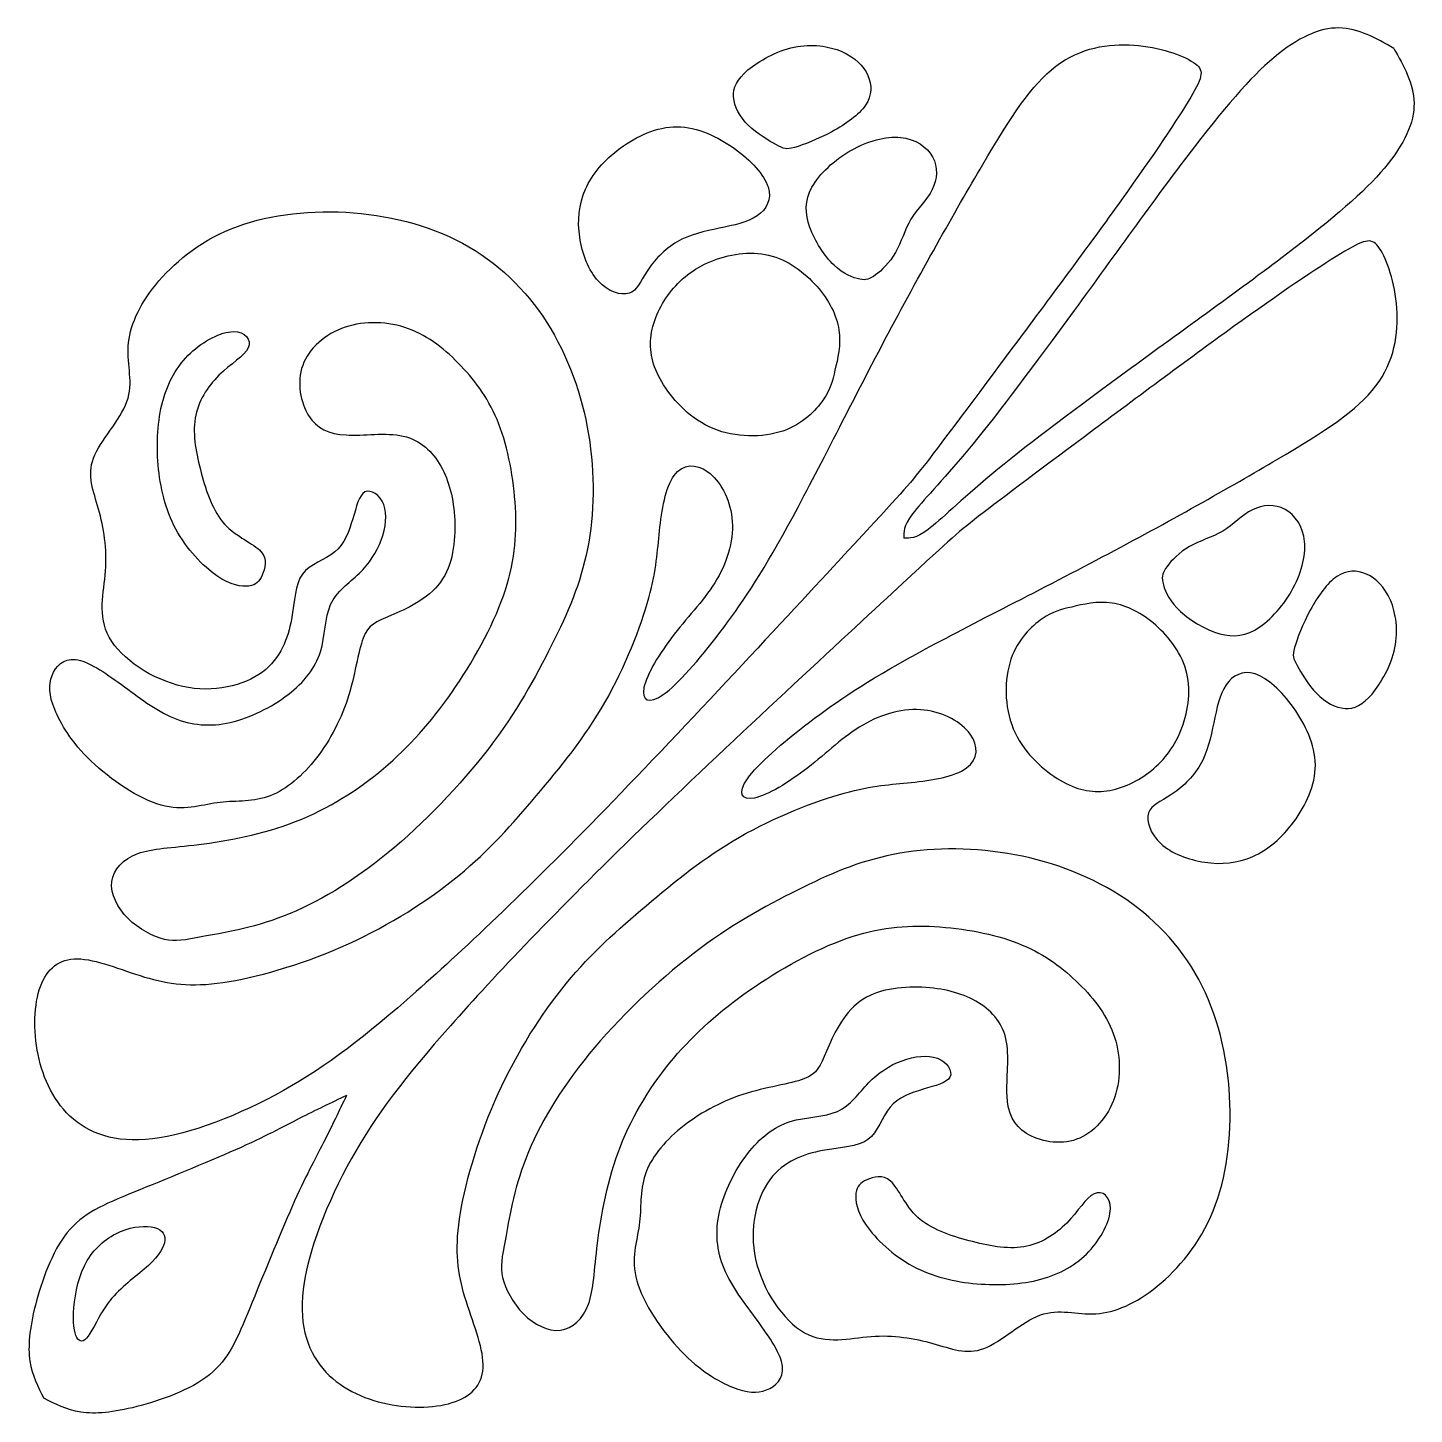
# Model space of a CAD drawing. Header units: millimetres. Extents: x 183 to 445, y 12 to 405.
# Drawn here: x 413.84 to 444.88, y 373.77 to 404.81 of the extents above; entities that cross this region are included whole.
import ezdxf

# ---------------------------------------------------------------- set-up
doc = ezdxf.new("R2010")
doc.units = ezdxf.units.MM
doc.layers.add('Default', color=7, linetype='Continuous')
doc.layers.add('DV1_Layer_1', color=7, linetype='Continuous')

# ---------------------------------------------------------------- blocks, each defined once
blk = doc.blocks.new('SE')
at = {"layer": 'DV1_Layer_1', "color": 7, "linetype": 'Continuous'}
for points, knots in [([(444.417, 404.346), (444.022, 404.572), (443.628, 404.798), (443.191, 404.803), (442.753, 404.808), (442.272, 404.591), (441.738, 404.141), (441.202, 403.69), (440.614, 403.005), (439.808, 401.947), (439.003, 400.889), (437.981, 399.459), (437.098, 398.251), (436.214, 397.043), (435.469, 396.057), (434.88, 395.348), (434.291, 394.639), (433.858, 394.206), (433.647, 393.925), (433.435, 393.644), (433.445, 393.514), (433.454, 393.384)], [0, 0, 0, 0, 0.125, 0.125, 0.125, 0.25, 0.25, 0.25, 0.375, 0.375, 0.375, 0.5, 0.5, 0.5, 0.625, 0.625, 0.625, 0.75, 0.75, 0.75, 1, 1, 1, 1]), ([(433.941, 395.055), (434.354, 395.588), (435.062, 396.538), (435.872, 397.626), (436.683, 398.714), (437.596, 399.94), (438.324, 400.955), (439.051, 401.971), (439.592, 402.777), (439.874, 403.251), (440.157, 403.726), (440.181, 403.87), (439.934, 404.032), (439.688, 404.195), (439.171, 404.375), (438.029, 404.459), (437.404, 404.363), (436.857, 403.948), (436.31, 403.534), (435.841, 402.801), (435.216, 401.743), (434.592, 400.685), (433.81, 399.303), (432.247, 396.346), (431.466, 394.771), (430.853, 393.653), (430.24, 392.535), (429.795, 391.874), (429.333, 391.267), (428.87, 390.66), (428.389, 390.107), (427.74, 389.65), (427.572, 389.747), (427.632, 390.035), (427.692, 390.324), (427.98, 390.805), (428.311, 391.231), (428.641, 391.658), (429.014, 392.03), (429.267, 392.463), (429.519, 392.896), (429.651, 393.389), (429.603, 393.834), (429.555, 394.278), (429.327, 394.675), (429.062, 394.867), (428.798, 395.059), (428.197, 395.035), (428.029, 394.002), (427.98, 393.545), (427.932, 393.088), (427.92, 392.692), (427.74, 392.042), (427.56, 391.393), (427.211, 390.492), (426.76, 389.704), (426.31, 388.917), (425.204, 387.571), (424.17, 386.393), (423.485, 385.828), (422.8, 385.263), (421.946, 384.722), (421.021, 384.301), (420.095, 383.881), (419.097, 383.58), (418.346, 383.454), (417.595, 383.328), (417.09, 383.376), (416.555, 383.526), (416.02, 383.676), (415.455, 383.929), (415.029, 383.959), (414.602, 383.989), (414.313, 383.797), (414.151, 383.418), (413.989, 383.039), (413.953, 382.474), (414.049, 381.921), (414.145, 381.369), (414.374, 380.828), (415.191, 380.058), (415.78, 379.83), (416.627, 379.932), (417.475, 380.034), (418.581, 380.467), (419.56, 381.014), (420.54, 381.561), (421.393, 382.222), (422.535, 383.232), (423.677, 384.241), (425.108, 385.6), (426.948, 387.5), (428.788, 389.4), (431.037, 391.842), (432.222, 393.122), (433.407, 394.402), (433.527, 394.521), (433.941, 395.055)], [0, 0, 0, 0, 0.027778, 0.027778, 0.027778, 0.055556, 0.055556, 0.055556, 0.083333, 0.083333, 0.083333, 0.111111, 0.111111, 0.111111, 0.138889, 0.138889, 0.166667, 0.166667, 0.166667, 0.194444, 0.194444, 0.194444, 0.222222, 0.222222, 0.25, 0.25, 0.25, 0.277778, 0.277778, 0.277778, 0.305556, 0.305556, 0.333333, 0.333333, 0.333333, 0.361111, 0.361111, 0.361111, 0.388889, 0.388889, 0.388889, 0.416667, 0.416667, 0.416667, 0.444444, 0.444444, 0.444444, 0.472222, 0.5, 0.5, 0.5, 0.527778, 0.527778, 0.527778, 0.555556, 0.555556, 0.555556, 0.583333, 0.611111, 0.611111, 0.611111, 0.638889, 0.638889, 0.638889, 0.666667, 0.666667, 0.666667, 0.694444, 0.694444, 0.694444, 0.722222, 0.722222, 0.722222, 0.75, 0.75, 0.75, 0.777778, 0.777778, 0.777778, 0.805556, 0.805556, 0.833333, 0.833333, 0.833333, 0.861111, 0.861111, 0.861111, 0.888889, 0.888889, 0.888889, 0.916667, 0.916667, 0.916667, 0.944444, 0.944444, 0.944444, 1, 1, 1, 1]), ([(431.004, 402.128), (431.196, 402.183), (431.529, 402.312), (431.842, 402.48), (432.154, 402.648), (432.445, 402.855), (432.592, 403.074), (432.74, 403.294), (432.743, 403.525), (432.646, 403.738), (432.55, 403.951), (432.355, 404.146), (432.064, 404.273), (431.773, 404.399), (431.385, 404.456), (430.993, 404.373), (430.602, 404.29), (430.205, 404.068), (429.961, 403.863), (429.716, 403.657), (429.623, 403.468), (429.638, 403.258), (429.653, 403.047), (429.776, 402.816), (429.972, 402.622), (430.169, 402.429), (430.439, 402.273), (430.6, 402.184), (430.761, 402.096), (430.812, 402.074), (431.004, 402.128)], [0, 0, 0, 0, 0.090909, 0.090909, 0.090909, 0.181818, 0.181818, 0.181818, 0.272727, 0.272727, 0.272727, 0.363636, 0.363636, 0.363636, 0.454545, 0.454545, 0.454545, 0.545455, 0.545455, 0.545455, 0.636364, 0.636364, 0.636364, 0.727273, 0.727273, 0.727273, 0.818182, 0.818182, 0.818182, 1, 1, 1, 1]), ([(444.417, 404.346), (444.643, 403.952), (444.868, 403.558), (444.873, 403.12), (444.878, 402.683), (444.662, 402.202), (444.211, 401.667), (443.76, 401.132), (443.075, 400.543), (440.959, 398.933), (439.529, 397.911), (438.321, 397.027), (437.113, 396.144), (436.127, 395.399), (435.418, 394.81), (434.709, 394.221), (434.276, 393.788), (433.995, 393.576), (433.714, 393.365), (433.584, 393.375), (433.454, 393.384)], [0, 0, 0, 0, 0.125, 0.125, 0.125, 0.25, 0.25, 0.25, 0.375, 0.375, 0.5, 0.5, 0.5, 0.625, 0.625, 0.625, 0.75, 0.75, 0.75, 1, 1, 1, 1]), ([(427.702, 399.358), (427.854, 399.591), (428.088, 399.849), (428.373, 400.015), (428.659, 400.18), (428.995, 400.252), (429.318, 400.319), (429.641, 400.387), (429.95, 400.45), (430.165, 400.596), (430.379, 400.741), (430.499, 400.969), (430.325, 401.516), (430.031, 401.834), (429.657, 402.103), (429.283, 402.372), (428.83, 402.591), (428.375, 402.592), (427.92, 402.594), (427.464, 402.378), (427.102, 402.112), (426.74, 401.846), (426.205, 401.216), (426.139, 400.489), (426.195, 400.118), (426.25, 399.747), (426.394, 399.369), (426.612, 399.133), (426.83, 398.897), (427.121, 398.804), (427.301, 398.862), (427.482, 398.918), (427.551, 399.126), (427.702, 399.358)], [0, 0, 0, 0, 0.076923, 0.076923, 0.076923, 0.153846, 0.153846, 0.153846, 0.230769, 0.230769, 0.230769, 0.307692, 0.307692, 0.384615, 0.384615, 0.384615, 0.461538, 0.461538, 0.461538, 0.538462, 0.538462, 0.538462, 0.615385, 0.692308, 0.692308, 0.692308, 0.769231, 0.769231, 0.769231, 0.846154, 0.846154, 0.846154, 1, 1, 1, 1]), ([(432.818, 399.273), (432.95, 399.372), (433.136, 399.546), (433.265, 399.774), (433.394, 400.002), (433.466, 400.285), (433.61, 400.522), (433.755, 400.759), (433.971, 400.951), (434.202, 401.417), (434.217, 401.69), (434.094, 401.915), (433.971, 402.141), (433.71, 402.318), (433.376, 402.351), (433.043, 402.384), (432.637, 402.273), (432.267, 402.061), (431.896, 401.849), (431.559, 401.537), (431.394, 401.237), (431.229, 400.936), (431.235, 400.648), (431.346, 400.339), (431.457, 400.029), (431.673, 399.699), (431.888, 399.493), (432.103, 399.288), (432.316, 399.207), (432.462, 399.178), (432.607, 399.15), (432.685, 399.174), (432.818, 399.273)], [0, 0, 0, 0, 0.083333, 0.083333, 0.083333, 0.166667, 0.166667, 0.166667, 0.25, 0.25, 0.333333, 0.333333, 0.333333, 0.416667, 0.416667, 0.416667, 0.5, 0.5, 0.5, 0.583333, 0.583333, 0.583333, 0.666667, 0.666667, 0.666667, 0.75, 0.75, 0.75, 0.833333, 0.833333, 0.833333, 1, 1, 1, 1]), ([(417.755, 384.46), (418.179, 384.535), (418.845, 384.637), (419.575, 384.922), (420.305, 385.207), (421.098, 385.676), (421.902, 386.336), (422.707, 386.997), (423.524, 387.85), (424.149, 388.667), (424.773, 389.483), (425.206, 390.264), (425.566, 390.985), (425.926, 391.705), (426.214, 392.366), (426.368, 393.144), (426.521, 393.922), (426.539, 394.817), (426.244, 396.588), (425.932, 397.465), (425.458, 398.21), (424.983, 398.954), (424.347, 399.567), (423.569, 399.984), (422.791, 400.402), (421.872, 400.624), (420.956, 400.675), (420.04, 400.726), (419.128, 400.606), (418.389, 400.306), (417.65, 400.005), (417.086, 399.525), (416.701, 399.051), (416.317, 398.576), (416.113, 398.108), (416.059, 397.249), (416.209, 396.858), (416.059, 396.438), (415.909, 396.017), (415.459, 395.566), (415.309, 395.172), (415.159, 394.777), (415.309, 394.44), (415.423, 394.031), (415.537, 393.622), (415.616, 393.141), (415.58, 392.647), (415.544, 392.153), (415.393, 391.646), (415.932, 390.675), (416.623, 390.211), (417.308, 390.06), (417.993, 389.91), (418.671, 390.072), (419.089, 390.381), (419.506, 390.691), (419.662, 391.147), (419.74, 391.561), (419.818, 391.976), (419.818, 392.348), (419.986, 392.576), (420.154, 392.805), (420.491, 392.889), (420.71, 393.072), (420.929, 393.255), (421.031, 393.537), (421.113, 393.81), (421.194, 394.084), (421.254, 394.348), (421.386, 394.414), (421.518, 394.48), (421.722, 394.348), (421.806, 394.132), (421.89, 393.916), (421.854, 393.615), (421.752, 393.339), (421.65, 393.063), (421.482, 392.811), (421.257, 392.591), (421.031, 392.372), (420.749, 392.186), (420.617, 391.892), (420.485, 391.597), (420.503, 391.195), (420.389, 390.835), (420.275, 390.474), (420.029, 390.156), (419.665, 389.877), (419.302, 389.598), (418.821, 389.357), (418.371, 389.255), (417.921, 389.153), (417.5, 389.189), (417.098, 389.357), (416.695, 389.526), (416.311, 389.826), (415.554, 390.378), (415.182, 390.63), (414.909, 390.664), (414.635, 390.697), (414.461, 390.51), (414.38, 390.303), (414.299, 390.096), (414.311, 389.868), (414.44, 389.547), (414.569, 389.225), (414.816, 388.811), (415.692, 387.97), (416.323, 387.544), (416.824, 387.402), (417.326, 387.261), (417.698, 387.405), (418.074, 387.456), (418.449, 387.508), (418.827, 387.466), (419.566, 387.712), (419.926, 388), (420.242, 388.387), (420.557, 388.775), (420.827, 389.261), (420.995, 389.778), (421.164, 390.294), (421.23, 390.841), (421.347, 391.144), (421.464, 391.447), (421.632, 391.507), (421.965, 391.648), (422.299, 391.79), (422.797, 392.012), (423.076, 392.393), (423.356, 392.775), (423.416, 393.315), (423.395, 393.786), (423.374, 394.258), (423.272, 394.66), (423.085, 394.991), (422.899, 395.321), (422.629, 395.579), (422.242, 395.666), (421.854, 395.753), (421.35, 395.669), (420.962, 395.69), (420.575, 395.711), (420.305, 395.837), (420.125, 396.126), (419.944, 396.414), (419.854, 396.864), (419.992, 397.249), (420.13, 397.633), (420.497, 397.951), (420.941, 398.102), (421.386, 398.252), (421.908, 398.234), (422.362, 398.068), (422.815, 397.903), (423.199, 397.591), (423.539, 397.234), (423.878, 396.877), (424.173, 396.474), (424.383, 395.934), (424.593, 395.393), (424.719, 394.714), (424.755, 394.066), (424.791, 393.417), (424.737, 392.799), (424.488, 392.093), (424.239, 391.387), (423.794, 390.594), (422.863, 389.255), (422.377, 388.709), (421.803, 388.225), (421.23, 387.742), (420.569, 387.321), (419.833, 387.036), (419.098, 386.751), (418.287, 386.601), (417.05, 386.445), (416.623, 386.439), (416.299, 386.318), (415.975, 386.198), (415.752, 385.964), (415.719, 385.691), (415.686, 385.417), (415.842, 385.105), (416.083, 384.865), (416.323, 384.625), (416.647, 384.457), (416.899, 384.397), (417.152, 384.337), (417.332, 384.384), (417.755, 384.46)], [0, 0, 0, 0, 0.014925, 0.014925, 0.014925, 0.029851, 0.029851, 0.029851, 0.044776, 0.044776, 0.044776, 0.059701, 0.059701, 0.059701, 0.074627, 0.074627, 0.074627, 0.089552, 0.089552, 0.104478, 0.104478, 0.104478, 0.119403, 0.119403, 0.119403, 0.134328, 0.134328, 0.134328, 0.149254, 0.149254, 0.149254, 0.164179, 0.164179, 0.164179, 0.179104, 0.179104, 0.19403, 0.19403, 0.19403, 0.208955, 0.208955, 0.208955, 0.223881, 0.223881, 0.223881, 0.238806, 0.238806, 0.238806, 0.253731, 0.253731, 0.268657, 0.268657, 0.268657, 0.283582, 0.283582, 0.283582, 0.298507, 0.298507, 0.298507, 0.313433, 0.313433, 0.313433, 0.328358, 0.328358, 0.328358, 0.343284, 0.343284, 0.343284, 0.358209, 0.358209, 0.358209, 0.373134, 0.373134, 0.373134, 0.38806, 0.38806, 0.38806, 0.402985, 0.402985, 0.402985, 0.41791, 0.41791, 0.41791, 0.432836, 0.432836, 0.432836, 0.447761, 0.447761, 0.447761, 0.462687, 0.462687, 0.462687, 0.477612, 0.477612, 0.477612, 0.492537, 0.492537, 0.507463, 0.507463, 0.507463, 0.522388, 0.522388, 0.522388, 0.537313, 0.537313, 0.537313, 0.552239, 0.552239, 0.567164, 0.567164, 0.567164, 0.58209, 0.58209, 0.58209, 0.597015, 0.597015, 0.61194, 0.61194, 0.61194, 0.626866, 0.626866, 0.626866, 0.641791, 0.641791, 0.641791, 0.656716, 0.656716, 0.656716, 0.671642, 0.671642, 0.671642, 0.686567, 0.686567, 0.686567, 0.701493, 0.701493, 0.701493, 0.716418, 0.716418, 0.716418, 0.731343, 0.731343, 0.731343, 0.746269, 0.746269, 0.746269, 0.761194, 0.761194, 0.761194, 0.776119, 0.776119, 0.776119, 0.791045, 0.791045, 0.791045, 0.80597, 0.80597, 0.80597, 0.820896, 0.820896, 0.820896, 0.835821, 0.835821, 0.835821, 0.850746, 0.850746, 0.850746, 0.865672, 0.865672, 0.880597, 0.880597, 0.880597, 0.895522, 0.895522, 0.895522, 0.910448, 0.910448, 0.925373, 0.925373, 0.925373, 0.940299, 0.940299, 0.940299, 0.955224, 0.955224, 0.955224, 0.970149, 0.970149, 0.970149, 1, 1, 1, 1]), ([(435.125, 393.87), (435.659, 394.284), (436.608, 394.992), (437.696, 395.802), (438.784, 396.613), (440.01, 397.526), (441.025, 398.254), (442.041, 398.981), (442.847, 399.522), (443.321, 399.804), (443.796, 400.087), (443.94, 400.111), (444.103, 399.864), (444.265, 399.618), (444.445, 399.101), (444.529, 397.959), (444.433, 397.334), (444.019, 396.787), (443.604, 396.24), (442.871, 395.771), (441.813, 395.146), (440.755, 394.521), (439.373, 393.74), (437.894, 392.959), (436.416, 392.177), (434.841, 391.396), (433.723, 390.783), (432.605, 390.17), (431.944, 389.725), (431.337, 389.263), (430.73, 388.8), (430.177, 388.319), (429.949, 387.994), (429.721, 387.67), (429.817, 387.501), (430.394, 387.622), (430.875, 387.91), (431.301, 388.241), (431.728, 388.571), (432.101, 388.944), (432.533, 389.196), (432.966, 389.449), (433.459, 389.581), (433.904, 389.533), (434.348, 389.485), (434.745, 389.256), (434.937, 388.992), (435.13, 388.728), (435.118, 388.427), (434.853, 388.235), (434.589, 388.042), (434.072, 387.958), (433.615, 387.91), (433.158, 387.862), (432.762, 387.85), (432.112, 387.67), (431.463, 387.489), (430.562, 387.141), (429.775, 386.69), (428.988, 386.239), (428.314, 385.687), (427.683, 385.152), (427.052, 384.617), (426.463, 384.1), (425.333, 382.729), (424.792, 381.876), (424.372, 380.95), (423.951, 380.025), (423.65, 379.027), (423.524, 378.276), (423.398, 377.525), (423.446, 377.02), (423.596, 376.485), (423.747, 375.95), (423.999, 375.385), (424.029, 374.959), (424.059, 374.532), (423.867, 374.243), (423.488, 374.081), (423.11, 373.919), (422.545, 373.883), (421.439, 374.075), (420.898, 374.303), (420.513, 374.712), (420.129, 375.121), (419.9, 375.71), (420.002, 376.557), (420.105, 377.404), (420.537, 378.511), (421.084, 379.49), (421.631, 380.47), (422.292, 381.323), (423.302, 382.465), (424.312, 383.607), (425.67, 385.037), (427.57, 386.877), (429.47, 388.718), (431.912, 390.967), (433.192, 392.152), (434.473, 393.337), (434.591, 393.457), (435.125, 393.87)], [0, 0, 0, 0, 0.027778, 0.027778, 0.027778, 0.055556, 0.055556, 0.055556, 0.083333, 0.083333, 0.083333, 0.111111, 0.111111, 0.111111, 0.138889, 0.138889, 0.166667, 0.166667, 0.166667, 0.194444, 0.194444, 0.194444, 0.222222, 0.222222, 0.222222, 0.25, 0.25, 0.25, 0.277778, 0.277778, 0.277778, 0.305556, 0.305556, 0.305556, 0.333333, 0.333333, 0.361111, 0.361111, 0.361111, 0.388889, 0.388889, 0.388889, 0.416667, 0.416667, 0.416667, 0.444444, 0.444444, 0.444444, 0.472222, 0.472222, 0.472222, 0.5, 0.5, 0.5, 0.527778, 0.527778, 0.527778, 0.555556, 0.555556, 0.555556, 0.583333, 0.583333, 0.583333, 0.611111, 0.611111, 0.638889, 0.638889, 0.638889, 0.666667, 0.666667, 0.666667, 0.694444, 0.694444, 0.694444, 0.722222, 0.722222, 0.722222, 0.75, 0.75, 0.75, 0.777778, 0.777778, 0.805556, 0.805556, 0.805556, 0.833333, 0.833333, 0.833333, 0.861111, 0.861111, 0.861111, 0.888889, 0.888889, 0.888889, 0.916667, 0.916667, 0.916667, 0.944444, 0.944444, 0.944444, 1, 1, 1, 1]), ([(431.909, 397.139), (431.968, 397.387), (432.046, 397.711), (431.998, 398.042), (431.95, 398.372), (431.776, 398.708), (431.226, 399.33), (430.851, 399.615), (430.424, 399.717), (429.998, 399.819), (429.52, 399.738), (429.13, 399.576), (428.74, 399.414), (428.436, 399.171), (428.207, 398.869), (427.977, 398.567), (427.821, 398.207), (427.786, 397.86), (427.752, 397.513), (427.839, 397.18), (428.073, 396.811), (428.307, 396.441), (428.689, 396.036), (429.184, 395.832), (429.68, 395.627), (430.289, 395.624), (430.74, 395.778), (431.19, 395.931), (431.481, 396.24), (431.647, 396.48), (431.812, 396.72), (431.851, 396.891), (431.909, 397.139)], [0, 0, 0, 0, 0.083333, 0.083333, 0.083333, 0.166667, 0.166667, 0.25, 0.25, 0.25, 0.333333, 0.333333, 0.333333, 0.416667, 0.416667, 0.416667, 0.5, 0.5, 0.5, 0.583333, 0.583333, 0.583333, 0.666667, 0.666667, 0.666667, 0.75, 0.75, 0.75, 0.833333, 0.833333, 0.833333, 1, 1, 1, 1]), ([(419.086, 392.553), (419.152, 392.697), (419.216, 392.908), (419.055, 393.085), (418.895, 393.262), (418.51, 393.406), (418.245, 393.694), (417.981, 393.982), (417.836, 394.414), (417.722, 394.84), (417.608, 395.267), (417.524, 395.687), (417.586, 396.064), (417.648, 396.44), (417.856, 396.772), (418.117, 397.028), (418.379, 397.283), (418.693, 397.461), (418.775, 397.643), (418.857, 397.825), (418.707, 398.011), (418.437, 398.006), (418.167, 397.999), (417.776, 397.801), (417.478, 397.521), (417.181, 397.24), (416.976, 396.877), (416.859, 396.445), (416.743, 396.013), (416.716, 395.514), (416.758, 395.017), (416.801, 394.52), (416.913, 394.026), (417.153, 393.583), (417.392, 393.141), (417.758, 392.751), (418.068, 392.537), (418.377, 392.324), (418.629, 392.288), (418.79, 392.309), (418.951, 392.33), (419.02, 392.408), (419.086, 392.553)], [0, 0, 0, 0, 0.066667, 0.066667, 0.066667, 0.133333, 0.133333, 0.133333, 0.2, 0.2, 0.2, 0.266667, 0.266667, 0.266667, 0.333333, 0.333333, 0.333333, 0.4, 0.4, 0.4, 0.466667, 0.466667, 0.466667, 0.533333, 0.533333, 0.533333, 0.6, 0.6, 0.6, 0.666667, 0.666667, 0.666667, 0.733333, 0.733333, 0.733333, 0.8, 0.8, 0.8, 0.866667, 0.866667, 0.866667, 1, 1, 1, 1]), ([(439.343, 392.748), (439.442, 392.88), (439.616, 393.066), (440.073, 393.324), (440.355, 393.396), (440.829, 393.684), (441.021, 393.901), (441.254, 394.016), (441.487, 394.132), (441.76, 394.147), (441.985, 394.024), (442.211, 393.901), (442.388, 393.639), (442.421, 393.306), (442.454, 392.973), (442.343, 392.567), (442.131, 392.197), (441.919, 391.826), (441.607, 391.489), (441.307, 391.324), (441.006, 391.159), (440.718, 391.165), (440.409, 391.276), (440.1, 391.387), (439.769, 391.603), (439.564, 391.818), (439.358, 392.033), (439.277, 392.246), (439.248, 392.392), (439.22, 392.537), (439.244, 392.615), (439.343, 392.748)], [0, 0, 0, 0, 0.083333, 0.083333, 0.166667, 0.166667, 0.25, 0.25, 0.25, 0.333333, 0.333333, 0.333333, 0.416667, 0.416667, 0.416667, 0.5, 0.5, 0.5, 0.583333, 0.583333, 0.583333, 0.666667, 0.666667, 0.666667, 0.75, 0.75, 0.75, 0.833333, 0.833333, 0.833333, 1, 1, 1, 1]), ([(442.199, 390.934), (442.253, 391.126), (442.382, 391.459), (442.55, 391.771), (442.718, 392.084), (442.925, 392.375), (443.364, 392.669), (443.595, 392.673), (443.808, 392.576), (444.021, 392.48), (444.217, 392.285), (444.343, 391.994), (444.469, 391.702), (444.526, 391.315), (444.443, 390.923), (444.361, 390.531), (444.138, 390.135), (443.727, 389.646), (443.538, 389.553), (443.118, 389.583), (442.886, 389.706), (442.693, 389.902), (442.499, 390.099), (442.343, 390.369), (442.254, 390.53), (442.166, 390.691), (442.145, 390.742), (442.199, 390.934)], [0, 0, 0, 0, 0.090909, 0.090909, 0.090909, 0.181818, 0.181818, 0.272727, 0.272727, 0.272727, 0.363636, 0.363636, 0.363636, 0.454545, 0.454545, 0.454545, 0.545455, 0.545455, 0.636364, 0.636364, 0.727273, 0.727273, 0.727273, 0.818182, 0.818182, 0.818182, 1, 1, 1, 1]), ([(437.209, 391.839), (437.457, 391.898), (437.781, 391.976), (438.112, 391.928), (438.442, 391.88), (438.778, 391.705), (439.089, 391.431), (439.4, 391.156), (439.685, 390.781), (439.787, 390.354), (439.889, 389.928), (439.808, 389.45), (439.646, 389.06), (439.484, 388.67), (439.241, 388.366), (438.939, 388.137), (438.637, 387.907), (438.277, 387.751), (437.93, 387.716), (437.583, 387.682), (437.25, 387.769), (436.881, 388.003), (436.511, 388.237), (436.106, 388.619), (435.697, 389.61), (435.694, 390.219), (435.848, 390.67), (436.001, 391.12), (436.31, 391.411), (436.55, 391.576), (436.791, 391.742), (436.962, 391.78), (437.209, 391.839)], [0, 0, 0, 0, 0.083333, 0.083333, 0.083333, 0.166667, 0.166667, 0.166667, 0.25, 0.25, 0.25, 0.333333, 0.333333, 0.333333, 0.416667, 0.416667, 0.416667, 0.5, 0.5, 0.5, 0.583333, 0.583333, 0.583333, 0.666667, 0.666667, 0.75, 0.75, 0.75, 0.833333, 0.833333, 0.833333, 1, 1, 1, 1]), ([(439.429, 387.632), (439.661, 387.784), (439.919, 388.018), (440.085, 388.303), (440.25, 388.588), (440.322, 388.925), (440.389, 389.248), (440.457, 389.571), (440.52, 389.88), (440.666, 390.094), (440.811, 390.309), (441.039, 390.429), (441.313, 390.342), (441.586, 390.255), (441.904, 389.961), (442.173, 389.587), (442.442, 389.213), (442.661, 388.76), (442.663, 388.305), (442.664, 387.85), (442.448, 387.393), (441.916, 386.67), (441.601, 386.402), (441.262, 386.252), (440.922, 386.102), (440.559, 386.069), (440.188, 386.125), (439.817, 386.18), (439.439, 386.324), (439.203, 386.542), (438.967, 386.76), (438.874, 387.051), (438.931, 387.231), (438.988, 387.411), (439.196, 387.481), (439.429, 387.632)], [0, 0, 0, 0, 0.076923, 0.076923, 0.076923, 0.153846, 0.153846, 0.153846, 0.230769, 0.230769, 0.230769, 0.307692, 0.307692, 0.307692, 0.384615, 0.384615, 0.384615, 0.461538, 0.461538, 0.461538, 0.538462, 0.538462, 0.615385, 0.615385, 0.615385, 0.692308, 0.692308, 0.692308, 0.769231, 0.769231, 0.769231, 0.846154, 0.846154, 0.846154, 1, 1, 1, 1]), ([(424.53, 377.685), (424.605, 378.109), (424.707, 378.775), (425.278, 380.235), (426.214, 381.82), (427.92, 383.454), (428.737, 384.078), (429.554, 384.703), (430.334, 385.135), (431.055, 385.495), (431.776, 385.856), (432.436, 386.144), (433.992, 386.451), (434.887, 386.469), (435.773, 386.321), (436.658, 386.174), (437.535, 385.862), (438.28, 385.387), (439.024, 384.913), (439.637, 384.276), (440.055, 383.499), (440.472, 382.721), (440.694, 381.802), (440.745, 380.886), (440.796, 379.97), (440.676, 379.057), (440.376, 378.319), (440.076, 377.58), (439.595, 377.016), (439.121, 376.631), (438.646, 376.247), (438.178, 376.043), (437.748, 376.015), (437.319, 375.989), (436.929, 376.139), (436.508, 375.989), (436.087, 375.839), (435.636, 375.389), (435.242, 375.239), (434.847, 375.089), (434.51, 375.238), (434.101, 375.353), (433.692, 375.467), (433.211, 375.546), (432.717, 375.51), (432.223, 375.474), (431.716, 375.322), (431.23, 375.592), (430.745, 375.862), (430.281, 376.553), (430.131, 377.238), (429.98, 377.922), (430.142, 378.601), (430.451, 379.018), (430.761, 379.436), (431.217, 379.592), (431.632, 379.67), (432.046, 379.748), (432.418, 379.748), (432.875, 380.084), (432.959, 380.421), (433.142, 380.64), (433.325, 380.859), (433.608, 380.961), (433.881, 381.042), (434.154, 381.124), (434.418, 381.183), (434.484, 381.316), (434.55, 381.448), (434.418, 381.652), (434.202, 381.736), (433.986, 381.82), (433.686, 381.784), (433.133, 381.58), (432.881, 381.412), (432.661, 381.186), (432.442, 380.961), (432.256, 380.679), (431.962, 380.547), (431.668, 380.415), (431.265, 380.433), (430.905, 380.319), (430.545, 380.205), (430.226, 379.958), (429.668, 379.231), (429.427, 378.751), (429.325, 378.301), (429.223, 377.85), (429.259, 377.43), (429.427, 377.028), (429.596, 376.625), (429.896, 376.241), (430.172, 375.862), (430.449, 375.484), (430.701, 375.112), (430.734, 374.838), (430.767, 374.565), (430.581, 374.391), (430.373, 374.31), (430.166, 374.229), (429.938, 374.241), (429.617, 374.37), (429.295, 374.499), (428.881, 374.745), (428.461, 375.184), (428.04, 375.622), (427.614, 376.253), (427.473, 376.754), (427.332, 377.256), (427.476, 377.628), (427.527, 378.003), (427.578, 378.379), (427.536, 378.757), (427.659, 379.127), (427.782, 379.496), (428.07, 379.856), (428.458, 380.172), (428.845, 380.487), (429.331, 380.757), (429.848, 380.925), (430.364, 381.093), (430.911, 381.159), (431.214, 381.277), (431.517, 381.394), (431.578, 381.562), (431.719, 381.895), (431.86, 382.228), (432.082, 382.727), (432.463, 383.006), (432.845, 383.286), (433.385, 383.346), (433.857, 383.325), (434.328, 383.304), (434.73, 383.201), (435.061, 383.015), (435.391, 382.829), (435.649, 382.559), (435.824, 381.784), (435.739, 381.28), (435.761, 380.892), (435.782, 380.505), (435.907, 380.235), (436.196, 380.054), (436.484, 379.874), (436.935, 379.784), (437.319, 379.922), (437.703, 380.06), (438.022, 380.427), (438.172, 380.871), (438.322, 381.316), (438.304, 381.838), (438.139, 382.291), (437.974, 382.745), (437.661, 383.129), (436.947, 383.808), (436.544, 384.102), (435.463, 384.523), (434.785, 384.649), (434.136, 384.685), (433.487, 384.721), (432.869, 384.667), (432.163, 384.418), (431.457, 384.168), (430.665, 383.724), (429.995, 383.259), (429.325, 382.793), (428.779, 382.307), (427.812, 381.159), (427.391, 380.499), (427.106, 379.763), (426.821, 379.027), (426.671, 378.217), (426.515, 376.98), (426.509, 376.553), (426.389, 376.229), (426.268, 375.904), (426.034, 375.682), (425.488, 375.616), (425.175, 375.772), (424.935, 376.013), (424.695, 376.253), (424.527, 376.577), (424.467, 376.829), (424.407, 377.082), (424.455, 377.262), (424.53, 377.685)], [0, 0, 0, 0, 0.014925, 0.014925, 0.029851, 0.044776, 0.044776, 0.044776, 0.059701, 0.059701, 0.059701, 0.074627, 0.074627, 0.089552, 0.089552, 0.089552, 0.104478, 0.104478, 0.104478, 0.119403, 0.119403, 0.119403, 0.134328, 0.134328, 0.134328, 0.149254, 0.149254, 0.149254, 0.164179, 0.164179, 0.164179, 0.179104, 0.179104, 0.179104, 0.19403, 0.19403, 0.19403, 0.208955, 0.208955, 0.208955, 0.223881, 0.223881, 0.223881, 0.238806, 0.238806, 0.238806, 0.253731, 0.253731, 0.253731, 0.268657, 0.268657, 0.268657, 0.283582, 0.283582, 0.283582, 0.298507, 0.298507, 0.298507, 0.313433, 0.313433, 0.328358, 0.328358, 0.328358, 0.343284, 0.343284, 0.343284, 0.358209, 0.358209, 0.358209, 0.373134, 0.373134, 0.373134, 0.38806, 0.38806, 0.402985, 0.402985, 0.402985, 0.41791, 0.41791, 0.41791, 0.432836, 0.432836, 0.432836, 0.447761, 0.447761, 0.462687, 0.462687, 0.462687, 0.477612, 0.477612, 0.477612, 0.492537, 0.492537, 0.492537, 0.507463, 0.507463, 0.507463, 0.522388, 0.522388, 0.522388, 0.537313, 0.537313, 0.537313, 0.552239, 0.552239, 0.552239, 0.567164, 0.567164, 0.567164, 0.58209, 0.58209, 0.58209, 0.597015, 0.597015, 0.597015, 0.61194, 0.61194, 0.61194, 0.626866, 0.626866, 0.626866, 0.641791, 0.641791, 0.641791, 0.656716, 0.656716, 0.656716, 0.671642, 0.671642, 0.671642, 0.686567, 0.686567, 0.686567, 0.701493, 0.701493, 0.701493, 0.716418, 0.716418, 0.731343, 0.731343, 0.731343, 0.746269, 0.746269, 0.746269, 0.761194, 0.761194, 0.761194, 0.776119, 0.776119, 0.776119, 0.791045, 0.791045, 0.791045, 0.80597, 0.80597, 0.820896, 0.820896, 0.835821, 0.835821, 0.835821, 0.850746, 0.850746, 0.850746, 0.865672, 0.865672, 0.865672, 0.880597, 0.880597, 0.895522, 0.895522, 0.895522, 0.910448, 0.910448, 0.925373, 0.925373, 0.925373, 0.940299, 0.940299, 0.955224, 0.955224, 0.955224, 0.970149, 0.970149, 0.970149, 1, 1, 1, 1]), ([(420.971, 380.901), (420.629, 380.739), (420.287, 380.577), (419.917, 380.388), (419.548, 380.199), (419.152, 379.982), (418.491, 379.688), (417.83, 379.394), (416.905, 379.021), (416.215, 378.739), (415.524, 378.457), (415.068, 378.265), (414.723, 377.835), (414.377, 377.406), (414.143, 376.739), (414.008, 376.208), (413.873, 375.676), (413.837, 375.28), (413.885, 374.956), (413.933, 374.631), (414.065, 374.379), (414.197, 374.127)], [0, 0, 0, 0, 0.125, 0.125, 0.125, 0.25, 0.25, 0.25, 0.375, 0.375, 0.375, 0.5, 0.5, 0.5, 0.625, 0.625, 0.625, 0.75, 0.75, 0.75, 1, 1, 1, 1]), ([(420.971, 380.901), (420.809, 380.559), (420.647, 380.217), (420.458, 379.847), (420.269, 379.478), (420.052, 379.081), (419.758, 378.421), (419.464, 377.76), (419.092, 376.835), (418.809, 376.145), (418.527, 375.454), (418.335, 374.998), (417.476, 374.307), (416.809, 374.073), (416.278, 373.938), (415.746, 373.803), (415.35, 373.766), (415.026, 373.815), (414.702, 373.863), (414.449, 373.995), (414.197, 374.127)], [0, 0, 0, 0, 0.125, 0.125, 0.125, 0.25, 0.25, 0.25, 0.375, 0.375, 0.375, 0.5, 0.5, 0.625, 0.625, 0.625, 0.75, 0.75, 0.75, 1, 1, 1, 1]), ([(432.623, 379.016), (432.767, 379.082), (432.978, 379.146), (433.155, 378.985), (433.333, 378.825), (433.476, 378.439), (433.764, 378.175), (434.052, 377.91), (434.484, 377.766), (434.911, 377.652), (435.337, 377.538), (435.757, 377.454), (436.134, 377.516), (436.51, 377.578), (436.843, 377.786), (437.098, 378.047), (437.353, 378.309), (437.531, 378.623), (437.713, 378.705), (437.895, 378.787), (438.082, 378.637), (438.076, 378.367), (438.07, 378.097), (437.871, 377.706), (437.591, 377.408), (437.31, 377.111), (436.947, 376.905), (436.515, 376.789), (436.083, 376.673), (435.584, 376.646), (435.087, 376.688), (434.59, 376.731), (434.096, 376.843), (433.653, 377.082), (433.211, 377.322), (432.821, 377.688), (432.607, 377.998), (432.394, 378.307), (432.358, 378.559), (432.379, 378.72), (432.4, 378.88), (432.478, 378.949), (432.623, 379.016)], [0, 0, 0, 0, 0.066667, 0.066667, 0.066667, 0.133333, 0.133333, 0.133333, 0.2, 0.2, 0.2, 0.266667, 0.266667, 0.266667, 0.333333, 0.333333, 0.333333, 0.4, 0.4, 0.4, 0.466667, 0.466667, 0.466667, 0.533333, 0.533333, 0.533333, 0.6, 0.6, 0.6, 0.666667, 0.666667, 0.666667, 0.733333, 0.733333, 0.733333, 0.8, 0.8, 0.8, 0.866667, 0.866667, 0.866667, 1, 1, 1, 1]), ([(415.23, 375.574), (415.344, 375.754), (415.482, 376.085), (415.722, 376.367), (415.963, 376.649), (416.305, 376.884), (416.539, 377.1), (416.773, 377.316), (416.899, 377.514), (416.908, 377.667), (416.917, 377.82), (416.809, 377.928), (416.602, 377.961), (416.395, 377.995), (416.089, 377.953), (415.806, 377.808), (415.524, 377.664), (415.266, 377.418), (415.104, 377.088), (414.942, 376.757), (414.876, 376.343), (414.864, 376.037), (414.852, 375.73), (414.894, 375.532), (414.96, 375.448), (415.026, 375.364), (415.116, 375.394), (415.23, 375.574)], [0, 0, 0, 0, 0.1, 0.1, 0.1, 0.2, 0.2, 0.2, 0.3, 0.3, 0.3, 0.4, 0.4, 0.4, 0.5, 0.5, 0.5, 0.6, 0.6, 0.6, 0.7, 0.7, 0.7, 0.8, 0.8, 0.8, 1, 1, 1, 1])]:
    blk.add_open_spline(points, degree=3, knots=knots, dxfattribs=at)

msp = doc.modelspace()

# ---------------------------------------------------------------- block references
at = {"layer": 'Default'}
msp.add_blockref('SE', (0, 0), dxfattribs=at)

doc.saveas('drawing.dxf')
